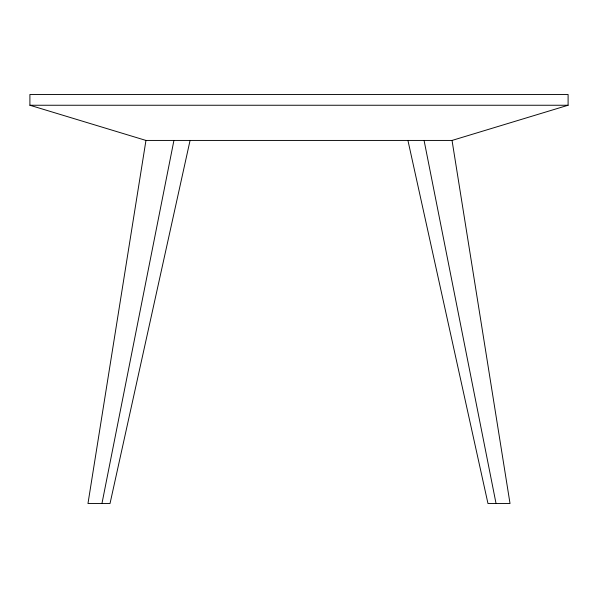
<?xml version="1.0" encoding="UTF-8"?>
<svg xmlns="http://www.w3.org/2000/svg" width="598" height="598" viewBox="0 0 598 598"><rect width="100%" height="100%" fill="white"/><g stroke="black" fill="none" stroke-linecap="round" stroke-linejoin="round"><path stroke-width="0.9" d="M145.957 140.433L29.9 105.248L29.9 94.484L568.1 94.484L568.1 105.248L452.043 140.433L145.957 140.433L87.973 503.516L110.025 503.516L190.067 140.433M101.952 503.516L173.921 140.433M29.9 105.248L568.1 105.248M407.933 140.433L487.975 503.516L510.027 503.516L452.043 140.433M424.079 140.433L496.048 503.516"/></g></svg>
